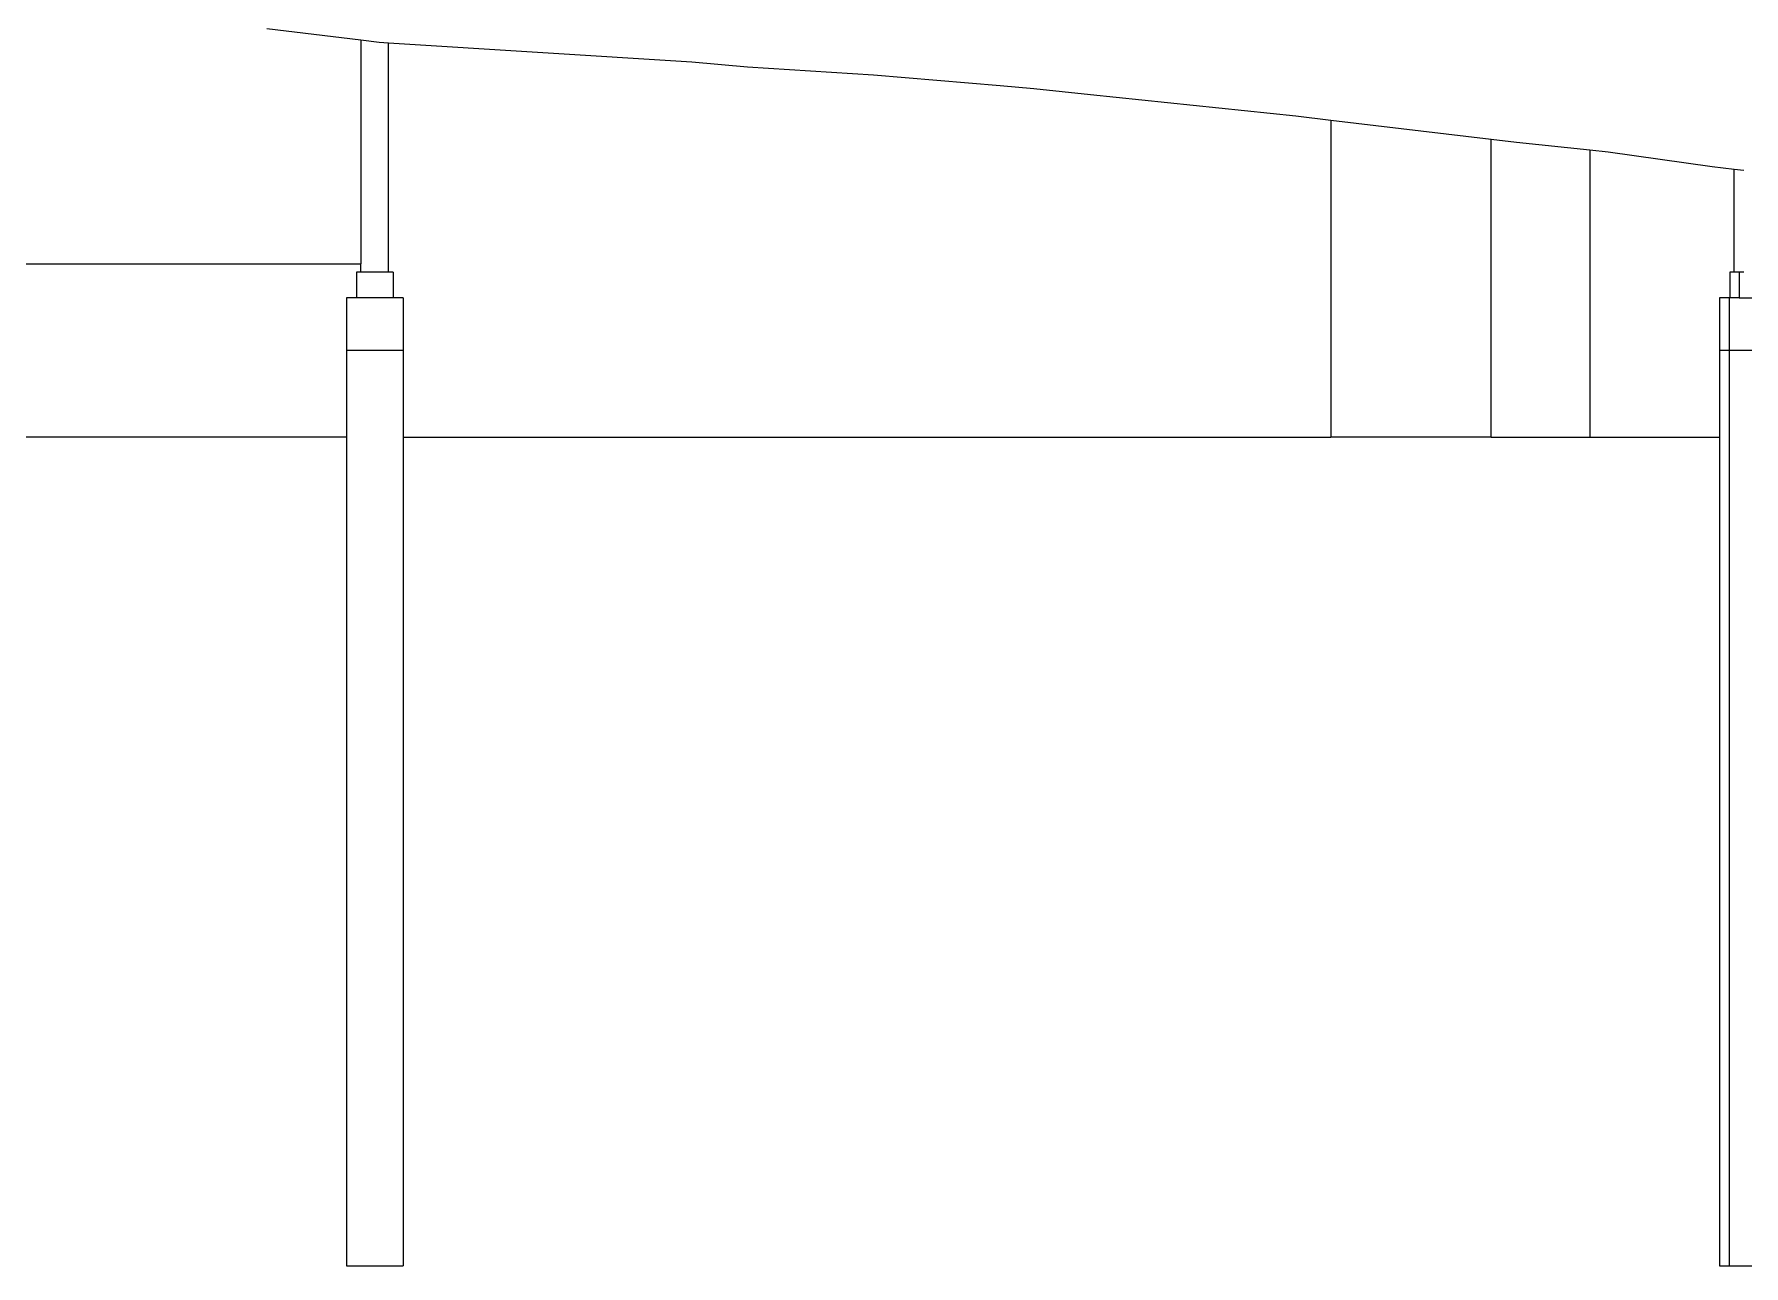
# Model space of a CAD drawing. Extents: x -49.7 to 49.7, y -10.2 to 18.8.
# Drawn here: x -29.31 to -10.64, y -10.2 to 3.26 of the extents above; entities that cross this region are included whole.
import ezdxf

# ---------------------------------------------------------------- set-up
doc = ezdxf.new("R2010")
doc.units = 0
doc.layers.get('0').update_dxf_attribs({"linetype": 'CONTINUOUS'})
doc.layers.add('SECTIONCUTEDGES', color=7, linetype='CONTINUOUS')

msp = doc.modelspace()

# ---------------------------------------------------------------- linework, layer by layer
for p, q in [((-25.741, 3.193), (-25.741, 0.746)), ((-25.441, 0.656), (-25.441, 3.162)), ((-15.147, 2.317), (-15.147, -1.144)), ((-13.397, -1.144), (-13.397, 2.11)), ((-12.317, 1.992), (-12.317, -1.144)), ((-10.741, 0.656), (-10.741, 1.783)), ((-30.657, 0.746), (-25.741, 0.746)), ((-25.741, 0.656), (-25.791, 0.656)), ((-25.791, 0.656), (-25.791, 0.375)), ((-25.741, 0.656), (-25.741, 0.746)), ((-25.441, 0.656), (-25.741, 0.656)), ((-25.391, 0.656), (-25.441, 0.656)), ((-25.391, 0.656), (-25.391, 0.375)), ((-10.741, 0.656), (-10.791, 0.656)), ((-10.791, 0.656), (-10.791, 0.375)), ((-10.687, 0.656), (-10.741, 0.656)), ((-10.637, 0.656), (-10.687, 0.656)), ((-10.687, 0.656), (-10.687, 0.375)), ((-25.901, 0.375), (-25.901, -0.195)), ((-25.791, 0.375), (-25.901, 0.375)), ((-25.391, 0.375), (-25.791, 0.375)), ((-25.281, 0.375), (-25.391, 0.375)), ((-25.281, 0.375), (-25.281, -0.195)), ((-10.901, 0.375), (-10.901, -0.195)), ((-10.797, 0.375), (-10.901, 0.375)), ((-10.797, 0.375), (-10.797, -0.195)), ((-10.791, 0.375), (-10.797, 0.375)), ((-10.687, 0.375), (-10.791, 0.375)), ((-10.687, 0.375), (-10.287, 0.375)), ((-25.901, -0.195), (-25.281, -0.195)), ((-25.901, -0.195), (-25.901, -1.144)), ((-25.281, -0.195), (-25.281, -1.144)), ((-10.901, -0.195), (-10.797, -0.195)), ((-10.901, -0.195), (-10.901, -1.144)), ((-10.797, -0.195), (-10.177, -0.195)), ((-10.797, -0.195), (-10.797, -10.195)), ((-25.901, -1.144), (-30.657, -1.144)), ((-25.901, -1.144), (-25.901, -10.195)), ((-25.281, -1.144), (-25.281, -10.195)), ((-25.281, -1.144), (-15.147, -1.144)), ((-13.397, -1.144), (-15.147, -1.144)), ((-13.397, -1.144), (-12.317, -1.144)), ((-12.317, -1.144), (-10.901, -1.144)), ((-10.901, -1.144), (-10.901, -10.195)), ((-25.901, -10.195), (-25.281, -10.195)), ((-10.901, -10.195), (-10.797, -10.195)), ((-10.797, -10.195), (-10.177, -10.195))]:
    msp.add_line(p, q)
at = {"layer": 'SECTIONCUTEDGES'}
for p, q in [((-26.768, 3.318), (-25.741, 3.193)), ((-25.741, 3.193), (-25.543, 3.169)), ((-25.543, 3.169), (-25.441, 3.162)), ((-25.441, 3.162), (-22.128, 2.955)), ((-22.128, 2.955), (-21.52, 2.898)), ((-21.52, 2.898), (-20.143, 2.812)), ((-20.143, 2.812), (-18.76, 2.694)), ((-18.76, 2.694), (-18.391, 2.664)), ((-18.391, 2.664), (-17.774, 2.595)), ((-17.774, 2.595), (-15.531, 2.362)), ((-15.531, 2.362), (-15.147, 2.317)), ((-15.147, 2.317), (-13.397, 2.11)), ((-13.397, 2.11), (-13.119, 2.077)), ((-13.119, 2.077), (-12.317, 1.992)), ((-12.317, 1.992), (-12.117, 1.971)), ((-12.117, 1.971), (-10.984, 1.812)), ((-10.984, 1.812), (-10.741, 1.783)), ((-10.741, 1.783), (-10.637, 1.77))]:
    msp.add_line(p, q, dxfattribs=at)

doc.saveas('drawing.dxf')
